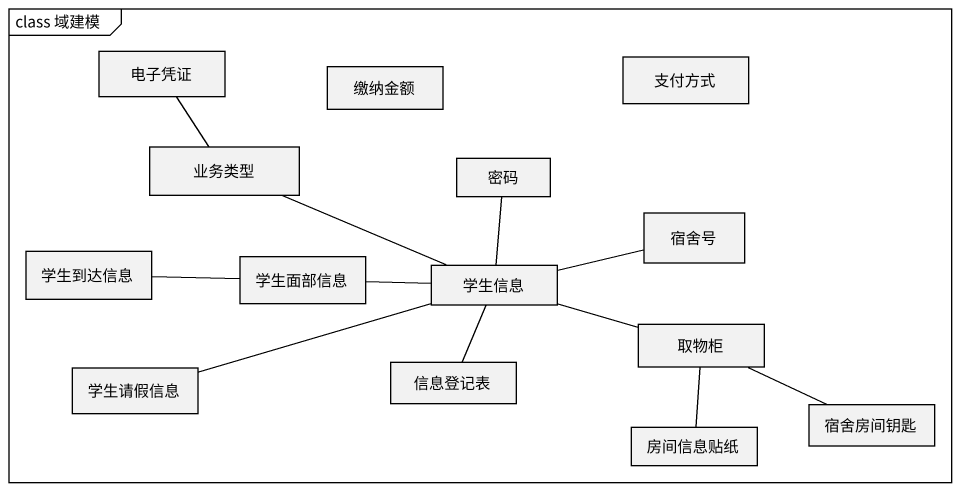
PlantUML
@startuml
mainframe class 域建模
hide circle
hide empty members
class 电子凭证
class 缴纳金额
class 支付方式
class 业务类型
class 密码
class 宿舍号
class 学生到达信息
class 学生面部信息
class 学生信息
class 取物柜
class 学生请假信息
class 信息登记表
class 宿舍房间钥匙
class 房间信息贴纸
业务类型 -up- 电子凭证
学生面部信息 -left- 学生到达信息
学生信息 -left- 业务类型
学生信息 -up- 密码
学生信息 -right- 宿舍号
学生信息 -left- 学生面部信息
学生信息 -right- 取物柜
学生信息 -left- 学生请假信息
学生信息 -- 信息登记表
取物柜 -right- 宿舍房间钥匙
取物柜 -- 房间信息贴纸
@enduml
